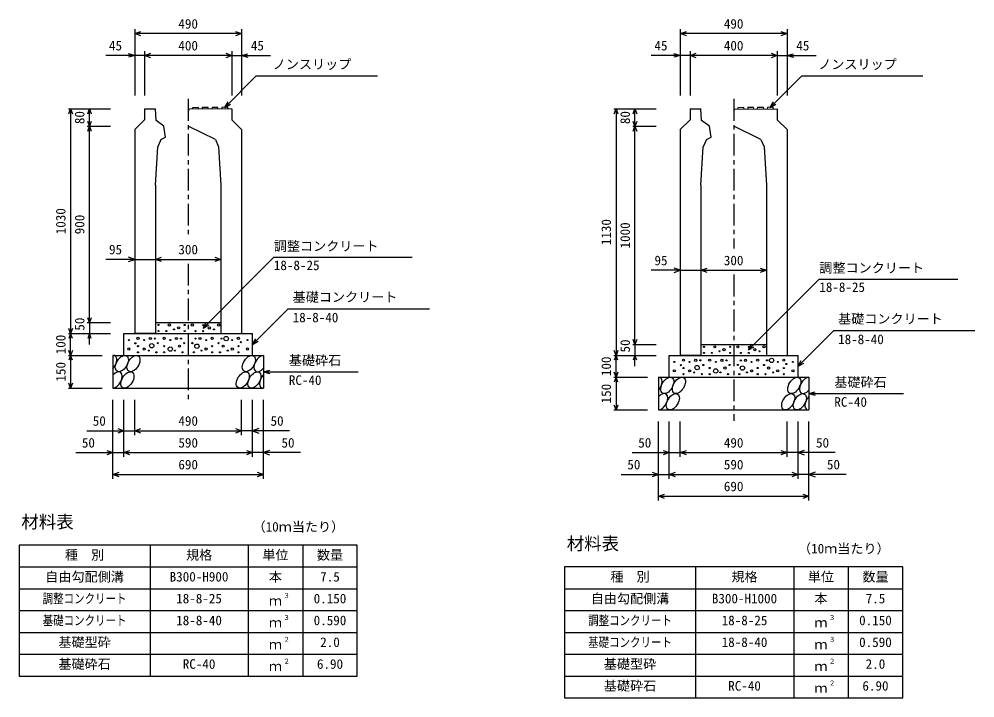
# Model space of a CAD drawing. Units: millimetres, scale not verified. Extents: x -16800 to 16800, y -5940 to 5940.
# Drawn here: x 5125 to 9506, y -3156 to -46 of the extents above; entities that cross this region are included whole.
import ezdxf
from ezdxf.enums import TextEntityAlignment as Align

# ---------------------------------------------------------------- set-up
doc = ezdxf.new("R2010")
doc.units = ezdxf.units.MM
doc.header["$LTSCALE"] = 20
doc.linetypes.add('CHAIN1', pattern=[8, 5, -1, 1, -1])
for name, color, linetype, lineweight in [('0-0_DIM', 7, 'Continuous', 25), ('0-2_HATCH', 6, 'Continuous', 25), ('0-3_HYO', 3, 'Continuous', 25), ('0-4_HYO2', 4, 'Continuous', 25), ('0-5_OUTLINE', 3, 'Continuous', 25), ('0-6_TXT', 7, 'Continuous', 25)]:
    doc.layers.add(name, color=color, linetype=linetype, lineweight=lineweight)
doc.styles.add('ＭＳ ゴシック', font='')
doc.styles.get('ＭＳ ゴシック').set_extended_font_data('MS Gothic')

msp = doc.modelspace()

# ---------------------------------------------------------------- linework, layer by layer
at = {"layer": '0-0_DIM'}
for p, q in [((5654.89, -92.65), (5654.89, -396.41)), ((6144.89, -112.65), (5654.89, -112.65)), ((6144.89, -92.65), (6144.89, -396.41)), ((8154.89, -92.65), (8154.89, -396.41)), ((8644.89, -112.65), (8154.89, -112.65)), ((8644.89, -92.65), (8644.89, -396.41)), ((5654.89, -212.65), (5521.87, -212.65)), ((5654.89, -212.65), (5625.91, -204.89)), ((5654.89, -212.65), (5625.91, -220.41)), ((5699.89, -212.65), (5654.89, -212.65)), ((5699.89, -192.65), (5699.89, -396.41)), ((6099.89, -212.65), (5699.89, -212.65)), ((6099.89, -192.65), (6099.89, -396.41)), ((6099.89, -212.65), (6144.89, -212.65)), ((6144.89, -212.65), (6173.87, -204.89)), ((6144.89, -212.65), (6277.91, -212.65)), ((6144.89, -212.65), (6173.87, -220.41)), ((8154.89, -212.65), (8021.87, -212.65)), ((8154.89, -212.65), (8125.91, -204.89)), ((8154.89, -212.65), (8125.91, -220.41)), ((8199.89, -212.65), (8154.89, -212.65)), ((8199.89, -192.65), (8199.89, -396.41)), ((8599.89, -212.65), (8199.89, -212.65)), ((8599.89, -192.65), (8599.89, -396.41)), ((8599.89, -212.65), (8644.89, -212.65)), ((8644.89, -212.65), (8673.87, -204.89)), ((8644.89, -212.65), (8777.91, -212.65)), ((8644.89, -212.65), (8673.87, -220.41)), ((6067.95, -450.35), (6210.16, -308.14)), ((6767.05, -308.14), (6210.16, -308.14)), ((8567.95, -450.35), (8710.16, -308.14)), ((9267.05, -308.14), (8710.16, -308.14)), ((6067.95, -450.35), (6082.95, -424.37)), ((6067.95, -450.35), (6093.93, -435.35)), ((8567.95, -450.35), (8582.95, -424.37)), ((8567.95, -450.35), (8593.93, -435.35)), ((5350.8, -457.03), (5544.13, -457.03)), ((5360.8, -457.03), (5360.8, -1487.03)), ((5447.46, -537.03), (5447.46, -457.03)), ((7850.8, -457.03), (8044.13, -457.03)), ((7860.8, -457.03), (7860.8, -1587.03)), ((7947.46, -537.03), (7947.46, -457.03)), ((5437.46, -537.03), (5544.13, -537.03)), ((5447.46, -1437.03), (5447.46, -537.03)), ((7937.46, -537.03), (8044.13, -537.03)), ((7947.46, -1537.03), (7947.46, -537.03)), ((5655, -1147.03), (5521.98, -1147.03)), ((5655, -1147.03), (5750, -1147.03)), ((5750, -1147.03), (6050, -1147.03)), ((8155, -1197.03), (8021.98, -1197.03)), ((8155, -1197.03), (8250, -1197.03)), ((8250, -1197.03), (8550, -1197.03)), ((6358.65, -1373.38), (6195, -1537.03)), ((6358.65, -1373.38), (7005.53, -1373.38)), ((5437.46, -1437.03), (5544.13, -1437.03)), ((5447.46, -1437.03), (5447.46, -1487.03)), ((5968.01, -1462.03), (5983.01, -1436.05)), ((5350.8, -1487.03), (5544.13, -1487.03)), ((5360.8, -1587.03), (5360.8, -1487.03)), ((5447.46, -1537.03), (5447.46, -1487.03)), ((5968.01, -1462.03), (5993.99, -1447.03)), ((8858.65, -1473.38), (8695, -1637.03)), ((8858.65, -1473.38), (9505.53, -1473.38)), ((6195, -1537.03), (6210, -1511.05)), ((6195, -1537.03), (6220.98, -1522.03)), ((7937.46, -1537.03), (8044.13, -1537.03)), ((7947.46, -1537.03), (7947.46, -1587.03)), ((8468.01, -1562.03), (8483.01, -1536.05)), ((8468.01, -1562.03), (8493.99, -1547.03)), ((5350.8, -1587.03), (5505, -1587.03)), ((5360.8, -1587.03), (5360.8, -1737.03)), ((7850.8, -1587.03), (8044.13, -1587.03)), ((7860.8, -1687.03), (7860.8, -1587.03)), ((7947.46, -1637.03), (7947.46, -1587.03)), ((8695, -1637.03), (8710, -1611.05)), ((6245, -1662.03), (6273.98, -1654.27)), ((6245, -1662.03), (6678.31, -1662.03)), ((6245, -1662.03), (6273.98, -1669.79)), ((8695, -1637.03), (8720.98, -1622.03)), ((7850.8, -1687.03), (8005, -1687.03)), ((7860.8, -1687.03), (7860.8, -1837.03)), ((5350.8, -1737.03), (5505, -1737.03)), ((5555, -2152.54), (5555, -1790.2)), ((5605, -2052.54), (5605, -1790.2)), ((5655, -1952.54), (5655, -1790.2)), ((6145, -1952.54), (6145, -1790.2)), ((6195, -2052.54), (6195, -1790.2)), ((6245, -2152.54), (6245, -1790.2)), ((8745, -1762.03), (8773.98, -1754.27)), ((8745, -1762.03), (9178.31, -1762.03)), ((8745, -1762.03), (8773.98, -1769.79)), ((7850.8, -1837.03), (8005, -1837.03)), ((8055, -2252.54), (8055, -1890.2)), ((8105, -2152.54), (8105, -1890.2)), ((8155, -2052.54), (8155, -1890.2)), ((8645, -2052.54), (8645, -1890.2)), ((8695, -2152.54), (8695, -1890.2)), ((8745, -2252.54), (8745, -1890.2)), ((5435, -1932.54), (5655, -1932.54)), ((5655, -1932.54), (6145, -1932.54)), ((6365, -1932.54), (6145, -1932.54)), ((5385, -2032.54), (5605, -2032.54)), ((5605, -2032.54), (6195, -2032.54)), ((6415, -2032.54), (6195, -2032.54)), ((7935, -2032.54), (8155, -2032.54)), ((8155, -2032.54), (8645, -2032.54)), ((8865, -2032.54), (8645, -2032.54)), ((5555, -2132.54), (6245, -2132.54)), ((7885, -2132.54), (8105, -2132.54)), ((8105, -2132.54), (8695, -2132.54)), ((8915, -2132.54), (8695, -2132.54)), ((8055, -2232.54), (8745, -2232.54))]:
    msp.add_line(p, q, dxfattribs=at)
at = {"layer": '0-0_DIM', "linetype": 'CHAIN1'}
for p, q in [((5900, -411.73), (5900, -1047.03)), ((8400, -411.73), (8400, -1097.03)), ((5900, -1167.03), (5900, -1787.03)), ((8400, -1217.03), (8400, -1887.03))]:
    msp.add_line(p, q, dxfattribs=at)
at = {"layer": '0-0_DIM'}
for points in [[(5683.08, -122.91), (5654.89, -112.65), (5683.08, -102.39)], [(6116.74, -102.38), (6144.93, -112.64), (6116.74, -122.9)], [(8183.08, -122.91), (8154.89, -112.65), (8183.08, -102.39)], [(8616.74, -102.38), (8644.93, -112.64), (8616.74, -122.9)], [(5728.12, -222.91), (5699.93, -212.65), (5728.12, -202.39)], [(6071.74, -202.39), (6099.93, -212.65), (6071.74, -222.91)], [(8228.12, -222.91), (8199.93, -212.65), (8228.12, -202.39)], [(8571.74, -202.39), (8599.93, -212.65), (8571.74, -222.91)], [(5352.59, -479.58), (5360.8, -457.03), (5369.01, -479.58)], [(5439.26, -479.58), (5447.46, -457.03), (5455.67, -479.58)], [(7852.59, -479.58), (7860.8, -457.03), (7869.01, -479.58)], [(7939.26, -479.58), (7947.46, -457.03), (7955.67, -479.58)], [(5455.67, -514.48), (5447.46, -537.03), (5439.26, -514.48)], [(7955.67, -514.48), (7947.46, -537.03), (7939.26, -514.48)], [(5439.26, -559.58), (5447.46, -537.03), (5455.67, -559.58)], [(7939.26, -559.58), (7947.46, -537.03), (7955.67, -559.58)], [(5626.81, -1157.29), (5655, -1147.03), (5626.81, -1136.77)], [(5778.19, -1157.29), (5750, -1147.03), (5778.19, -1136.77)], [(5968.01, -1462.03), (6292.47, -1137.57), (6926.82, -1137.57)], [(6021.88, -1136.77), (6050.08, -1147.03), (6021.88, -1157.29)], [(8126.81, -1207.29), (8155, -1197.03), (8126.81, -1186.77)], [(8278.19, -1207.29), (8250, -1197.03), (8278.19, -1186.77)], [(8521.88, -1186.77), (8550.08, -1197.03), (8521.88, -1207.29)], [(8468.01, -1562.03), (8792.47, -1237.57), (9426.82, -1237.57)], [(5455.67, -1414.48), (5447.46, -1437.03), (5439.26, -1414.48)], [(5369.01, -1464.48), (5360.8, -1487.03), (5352.59, -1464.48)], [(5369.01, -1509.58), (5360.8, -1487.03), (5352.59, -1509.58)], [(5455.67, -1509.58), (5447.46, -1487.03), (5439.26, -1509.58)], [(7955.67, -1514.48), (7947.46, -1537.03), (7939.26, -1514.48)], [(5369.01, -1564.48), (5360.8, -1587.03), (5352.59, -1564.48)], [(7869.01, -1564.48), (7860.8, -1587.03), (7852.59, -1564.48)], [(5369.01, -1609.58), (5360.8, -1587.03), (5352.59, -1609.58)], [(7869.01, -1609.58), (7860.8, -1587.03), (7852.59, -1609.58)], [(7955.67, -1609.58), (7947.46, -1587.03), (7939.26, -1609.58)], [(7869.01, -1664.48), (7860.8, -1687.03), (7852.59, -1664.48)], [(7869.01, -1709.58), (7860.8, -1687.03), (7852.59, -1709.58)], [(5369.01, -1714.48), (5360.8, -1737.03), (5352.59, -1714.48)], [(7869.01, -1814.48), (7860.8, -1837.03), (7852.59, -1814.48)], [(5576.81, -1922.28), (5605, -1932.54), (5576.81, -1942.81)], [(5683.19, -1942.81), (5655, -1932.54), (5683.19, -1922.28)], [(6116.81, -1922.28), (6145, -1932.54), (6116.81, -1942.81)], [(6223.19, -1922.28), (6195, -1932.54), (6223.19, -1942.81)], [(5526.81, -2022.28), (5555, -2032.54), (5526.81, -2042.81)], [(5633.19, -2042.81), (5605, -2032.54), (5633.19, -2022.28)], [(6166.81, -2022.28), (6195, -2032.54), (6166.81, -2042.81)], [(6273.19, -2022.28), (6245, -2032.54), (6273.19, -2042.81)], [(8076.81, -2022.28), (8105, -2032.54), (8076.81, -2042.81)], [(8183.19, -2042.81), (8155, -2032.54), (8183.19, -2022.28)], [(8616.81, -2022.28), (8645, -2032.54), (8616.81, -2042.81)], [(8723.19, -2022.28), (8695, -2032.54), (8723.19, -2042.81)], [(5583.19, -2142.81), (5555, -2132.54), (5583.19, -2122.28)], [(6216.81, -2122.28), (6245, -2132.54), (6216.81, -2142.81)], [(8026.81, -2122.28), (8055, -2132.54), (8026.81, -2142.81)], [(8133.19, -2142.81), (8105, -2132.54), (8133.19, -2122.28)], [(8666.81, -2122.28), (8695, -2132.54), (8666.81, -2142.81)], [(8773.19, -2122.28), (8745, -2132.54), (8773.19, -2142.81)], [(8083.19, -2242.81), (8055, -2232.54), (8083.19, -2222.28)], [(8716.81, -2222.28), (8745, -2232.54), (8716.81, -2242.81)]]:
    msp.add_lwpolyline(points, dxfattribs=at)
at = {"layer": '0-2_HATCH'}
for p, q in [((5948, -458.05), (5946.45, -451.56)), ((5993, -457.6), (5991.45, -451.11)), ((6038, -457.15), (6036.45, -450.67)), ((6083, -456.7), (6081.45, -450.21)), ((8448, -458.05), (8446.45, -451.56)), ((8493, -457.6), (8491.45, -451.11)), ((8538, -457.15), (8536.45, -450.67)), ((8583, -456.7), (8581.45, -450.21))]:
    msp.add_line(p, q, dxfattribs=at)
for points in [[(5946.45, -451.56), (5919.45, -451.83), (5918, -458.35)], [(5991.45, -451.11), (5964.45, -451.38), (5963, -457.9)], [(6036.45, -450.67), (6009.45, -450.94), (6008, -457.45)], [(6081.45, -450.21), (6054.45, -450.49), (6053, -457)], [(8446.45, -451.56), (8419.45, -451.83), (8418, -458.35)], [(8491.45, -451.11), (8464.45, -451.38), (8463, -457.9)], [(8536.45, -450.67), (8509.45, -450.94), (8508, -457.45)], [(8581.45, -450.21), (8554.45, -450.49), (8553, -457)]]:
    msp.add_lwpolyline(points, dxfattribs=at)
for centre, radius in [((5763.97, -1447.72), 2.5), ((5813.88, -1447.72), 5), ((5883.97, -1447.72), 2.5), ((5919.13, -1448), 5), ((5969.04, -1448), 2.5), ((6039.13, -1448), 5), ((5763.97, -1475.73), 2.5), ((5799.86, -1475.73), 2.5), ((5834.9, -1467.85), 2.5), ((5855.93, -1460.85), 5), ((5883.97, -1475.73), 2.5), ((5933.15, -1476.01), 2.5), ((5969.04, -1476.01), 2.5), ((5997.08, -1461.13), 5), ((6018.11, -1468.14), 2.5), ((5627.79, -1516.85), 2.5), ((5657.55, -1531.77), 2.5), ((5669.97, -1508.98), 5), ((5698.01, -1516.85), 2.5), ((5726.04, -1509.85), 5), ((5732.58, -1542.86), 10), ((5747.07, -1509.85), 2.5), ((5761.09, -1530.86), 2.5), ((5789.97, -1508.98), 5), ((5818.01, -1516.85), 2.5), ((5846.04, -1509.85), 5), ((5867.07, -1509.85), 2.5), ((5881.09, -1530.86), 2.5), ((5918.91, -1530.86), 2.5), ((5932.93, -1509.85), 2.5), ((5953.96, -1509.85), 5), ((5981.99, -1516.85), 2.5), ((6010.03, -1508.98), 5), ((6038.91, -1530.86), 2.5), ((6052.93, -1509.85), 2.5), ((6073.96, -1509.85), 10), ((6101.99, -1516.85), 2.5), ((6130.03, -1508.98), 5), ((6141.37, -1526.54), 2.5), ((6171.61, -1516.85), 2.5), ((5627.79, -1558), 5), ((5669.97, -1544.87), 2.5), ((5669.97, -1572.88), 2.5), ((5698.01, -1558), 5), ((5719.03, -1565), 2.5), ((5754.08, -1572.88), 2.5), ((5789.97, -1544.87), 2.5), ((5789.97, -1572.88), 2.5), ((5818.01, -1558), 10), ((5839.03, -1565), 2.5), ((5860.06, -1544.87), 5), ((5874.08, -1572.88), 2.5), ((5925.92, -1572.88), 2.5), ((5939.94, -1544.87), 10), ((5960.97, -1565), 2.5), ((5981.99, -1558), 5), ((6010.03, -1544.87), 2.5), ((6010.03, -1572.88), 2.5), ((6045.92, -1572.88), 2.5), ((6059.94, -1544.87), 5), ((6080.97, -1565), 2.5), ((6101.99, -1558), 5), ((6130.03, -1544.87), 2.5), ((6130.03, -1572.88), 2.5), ((6171.61, -1558), 5), ((8263.97, -1547.72), 2.5), ((8263.97, -1575.73), 2.5), ((8299.86, -1575.73), 2.5), ((8313.88, -1547.72), 5), ((8334.9, -1567.85), 2.5), ((8355.93, -1560.85), 5), ((8383.97, -1547.72), 2.5), ((8383.97, -1575.73), 2.5), ((8419.13, -1548), 5), ((8433.15, -1576.01), 2.5), ((8469.04, -1548), 2.5), ((8469.04, -1576.01), 2.5), ((8497.08, -1561.13), 5), ((8518.11, -1568.14), 2.5), ((8539.13, -1548), 5), ((8127.79, -1616.85), 2.5), ((8169.97, -1608.98), 5), ((8198.01, -1616.85), 2.5), ((8226.04, -1609.85), 5), ((8247.07, -1609.85), 2.5), ((8289.97, -1608.98), 5), ((8318.01, -1616.85), 2.5), ((8346.04, -1609.85), 5), ((8367.07, -1609.85), 2.5), ((8432.93, -1609.85), 2.5), ((8453.96, -1609.85), 5), ((8481.99, -1616.85), 2.5), ((8510.03, -1608.98), 5), ((8552.93, -1609.85), 2.5), ((8573.96, -1609.85), 10), ((8601.99, -1616.85), 2.5), ((8630.03, -1608.98), 5), ((8671.61, -1616.85), 2.5), ((8127.79, -1658), 5), ((8157.55, -1631.77), 2.5), ((8169.97, -1644.87), 2.5), ((8198.01, -1658), 5), ((8219.03, -1665), 2.5), ((8232.58, -1642.86), 10), ((8261.09, -1630.86), 2.5), ((8289.97, -1644.87), 2.5), ((8318.01, -1658), 10), ((8339.03, -1665), 2.5), ((8360.06, -1644.87), 5), ((8381.09, -1630.86), 2.5), ((8418.91, -1630.86), 2.5), ((8439.94, -1644.87), 10), ((8460.97, -1665), 2.5), ((8481.99, -1658), 5), ((8510.03, -1644.87), 2.5), ((8538.91, -1630.86), 2.5), ((8559.94, -1644.87), 5), ((8580.97, -1665), 2.5), ((8601.99, -1658), 5), ((8630.03, -1644.87), 2.5), ((8641.37, -1626.54), 2.5), ((8671.61, -1658), 5), ((8169.97, -1672.88), 2.5), ((8254.08, -1672.88), 2.5), ((8289.97, -1672.88), 2.5), ((8374.08, -1672.88), 2.5), ((8425.92, -1672.88), 2.5), ((8510.03, -1672.88), 2.5), ((8545.92, -1672.88), 2.5), ((8630.03, -1672.88), 2.5)]:
    msp.add_circle(centre, radius, dxfattribs=at)
for centre, start_param, end_param in [((5542.64, -1624.55), 4.385593, 6.6745444), ((6231.14, -1624.55), 0.3357715, 4.4411806), ((5567.96, -1699.54), 3.5111464, 7.548991), ((6256.46, -1699.54), 1.2110787, 3.5658734), ((8042.64, -1724.55), 4.385593, 6.6745444), ((8731.14, -1724.55), 0.3357715, 4.4411806), ((8067.96, -1799.54), 3.5111464, 7.548991), ((8756.46, -1799.54), 1.2110787, 3.5658734)]:
    msp.add_ellipse(centre, major_axis=(21.81, 35.31), ratio=0.5792, start_param=start_param, end_param=end_param, dxfattribs=at)
for centre in [(5595.84, -1624.55), (5649.05, -1624.55), (6177.93, -1624.55), (5621.16, -1699.54), (6150.04, -1699.54), (6203.25, -1699.54), (8095.84, -1724.55), (8149.05, -1724.55), (8677.93, -1724.55), (8121.16, -1799.54), (8650.04, -1799.54), (8703.25, -1799.54)]:
    msp.add_ellipse(centre, major_axis=(21.81, 35.31), ratio=0.5792, dxfattribs=at)
at = {"layer": '0-3_HYO'}
for p, q in [((5725, -2456.49), (5725, -3056.49)), ((6175, -2456.49), (6175, -3056.49)), ((6425, -2456.49), (6425, -3056.49)), ((5125, -2556.49), (6675, -2556.49)), ((8225, -2556.49), (8225, -3156.49)), ((8675, -2556.49), (8675, -3156.49)), ((8925, -2556.49), (8925, -3156.49)), ((7625, -2656.49), (9175, -2656.49))]:
    msp.add_line(p, q, dxfattribs=at)
for points in [[(5125, -3056.49), (6675, -3056.49), (6675, -2456.49), (5125, -2456.49)], [(7625, -3156.49), (9175, -3156.49), (9175, -2556.49), (7625, -2556.49)]]:
    msp.add_lwpolyline(points, close=True, dxfattribs=at)
at = {"layer": '0-4_HYO2'}
for p, q in [((5125, -2656.49), (6675, -2656.49)), ((5125, -2756.49), (6675, -2756.49)), ((7625, -2756.49), (9175, -2756.49)), ((5125, -2856.49), (6675, -2856.49)), ((7625, -2856.49), (9175, -2856.49)), ((5125, -2956.49), (6675, -2956.49)), ((7625, -2956.49), (9175, -2956.49)), ((7625, -3056.49), (9175, -3056.49))]:
    msp.add_line(p, q, dxfattribs=at)
at = {"layer": '0-5_OUTLINE'}
for p, q in [((5700, -456.53), (5750, -457.03)), ((5700, -456.53), (5700, -507.03)), ((5900, -461.73), (5904.5, -461.73)), ((5904.5, -461.73), (5906, -458.47)), ((6100, -456.53), (5906, -458.47)), ((6100, -456.53), (6100, -507.03)), ((8200, -456.53), (8250, -457.03)), ((8200, -456.53), (8200, -507.03)), ((8400, -461.73), (8404.5, -461.73)), ((8600, -456.53), (8600, -507.03)), ((5655, -552.03), (5700, -507.03)), ((6145, -552.03), (6100, -507.03)), ((8155, -552.03), (8200, -507.03)), ((8645, -552.03), (8600, -507.03)), ((5655, -552.03), (5655, -1487.03)), ((5796.48, -586.89), (5789, -537.03)), ((6024.8, -597.03), (5900, -537.03)), ((6145, -552.03), (6145, -1487.03)), ((8155, -552.03), (8155, -1587.03)), ((8296.48, -586.89), (8289, -537.03)), ((8524.8, -597.03), (8400, -537.03)), ((8645, -552.03), (8645, -1587.03)), ((5775.14, -597.16), (5760.5, -632.03)), ((5775.14, -597.16), (5796.48, -586.89)), ((6024.8, -597.03), (6039.5, -632.03)), ((8275.14, -597.16), (8260.5, -632.03)), ((8275.14, -597.16), (8296.48, -586.89)), ((8524.8, -597.03), (8539.5, -632.03)), ((5750, -807.03), (5760.5, -632.03)), ((6039.5, -632.03), (6050, -807.03)), ((8250, -807.03), (8260.5, -632.03)), ((8539.5, -632.03), (8550, -807.03)), ((5750, -807.03), (5750, -1487.03)), ((6050, -807.03), (6050, -1487.03)), ((8250, -807.03), (8250, -1587.03)), ((8550, -807.03), (8550, -1587.03)), ((5750, -1437.03), (6050, -1437.03)), ((5605, -1487.03), (6195, -1487.03)), ((5605, -1587.03), (5605, -1487.03)), ((5750, -1487.03), (5655, -1487.03)), ((6050, -1487.03), (6145, -1487.03)), ((6195, -1587.03), (6195, -1487.03)), ((8250, -1537.03), (8550, -1537.03)), ((5555, -1587.03), (6245, -1587.03)), ((5555, -1587.03), (5555, -1737.03)), ((6245, -1587.03), (6245, -1737.03)), ((8105, -1587.03), (8695, -1587.03)), ((8105, -1687.03), (8105, -1587.03)), ((8250, -1587.03), (8155, -1587.03)), ((8550, -1587.03), (8645, -1587.03)), ((8695, -1687.03), (8695, -1587.03)), ((8055, -1687.03), (8745, -1687.03)), ((8055, -1687.03), (8055, -1837.03)), ((8745, -1687.03), (8745, -1837.03)), ((5555, -1737.03), (6245, -1737.03)), ((8055, -1837.03), (8745, -1837.03))]:
    msp.add_line(p, q, dxfattribs=at)
for points in [[(5789, -537.03), (5753, -509.9), (5750, -457.03)], [(8289, -537.03), (8253, -509.9), (8250, -457.03)], [(8404.5, -461.73), (8406, -458.47), (8600, -456.53)]]:
    msp.add_lwpolyline(points, dxfattribs=at)

# ---------------------------------------------------------------- texts
at = {"layer": '0-0_DIM', "style": 'ＭＳ ゴシック'}
for s, p in [('490', (5854.89, -102.65)), ('490', (8354.89, -102.65)), ('45', (5536.87, -202.65)), ('400', (5854.89, -202.65)), ('45', (6187.07, -202.65)), ('45', (8036.87, -202.65)), ('400', (8354.89, -202.65)), ('45', (8687.07, -202.65)), ('ノンスリップ', (6287.47, -287.96)), ('ノンスリップ', (8787.47, -287.96)), ('95', (5536.98, -1137.03)), ('300', (5855, -1137.03)), ('調整コンクリート', (6292.47, -1121.14)), ('95', (8036.98, -1187.03)), ('300', (8355, -1187.03)), ('18-8-25', (6292.47, -1209.42)), ('調整コンクリート', (8792.47, -1221.14)), ('18-8-25', (8792.47, -1309.42)), ('基礎コンクリート', (6378.65, -1354.64)), ('18-8-40', (6378.65, -1448.46)), ('基礎コンクリート', (8878.65, -1454.64)), ('18-8-40', (8878.65, -1548.46)), ('基礎砕石', (6361.32, -1644.86)), ('RC-40', (6361.32, -1735.55)), ('基礎砕石', (8861.32, -1744.86)), ('RC-40', (8861.32, -1835.55)), ('50', (5462.56, -1922.54)), ('490', (5855, -1922.54)), ('50', (6277.44, -1922.54)), ('50', (5412.56, -2022.54)), ('590', (5855, -2022.54)), ('50', (6327.44, -2022.54)), ('50', (7962.56, -2022.54)), ('490', (8355, -2022.54)), ('50', (8777.44, -2022.54)), ('690', (5855, -2122.54)), ('50', (7912.56, -2122.54)), ('590', (8355, -2122.54)), ('50', (8827.44, -2122.54)), ('690', (8355, -2222.54))]:
    msp.add_text(s, height=43.99, dxfattribs=at).set_placement(p, align=Align.BOTTOM_LEFT)
for s, p in [('80', (5437.46, -527.28)), ('80', (7937.46, -527.28)), ('1030', (5350.8, -1032.03)), ('900', (5437.46, -1032.03)), ('1130', (7850.8, -1082.03)), ('1000', (7937.46, -1097.03)), ('50', (5437.46, -1473.7)), ('100', (5350.8, -1582.03)), ('50', (7937.46, -1573.7)), ('150', (5350.8, -1707.03)), ('100', (7850.8, -1682.03)), ('150', (7850.8, -1807.03))]:
    msp.add_text(s, height=43.99, rotation=90, dxfattribs=at).set_placement(p, align=Align.BOTTOM_LEFT)
at = {"layer": '0-6_TXT', "style": 'ＭＳ ゴシック'}
for s, height, p in [('材料表', 58.65, (5135, -2396.49)), ('（10ｍ当たり）', 43.99, (6195, -2407.49)), ('材料表', 58.65, (7635, -2496.49)), ('（10ｍ当たり）', 43.99, (8695, -2507.49)), ('種\u3000別', 43.99, (5335, -2536.49)), ('規格', 43.99, (5890, -2536.49)), ('単位', 43.99, (6240, -2536.49)), ('数量', 43.99, (6490, -2536.49)), ('自由勾配側溝', 43.99, (5245, -2636.49)), ('B300-H900', 43.99, (5815, -2636.49)), ('本', 43.99, (6270, -2636.49)), ('7.5', 43.99, (6505, -2636.49)), ('種\u3000別', 43.99, (7835, -2636.49)), ('規格', 43.99, (8390, -2636.49)), ('単位', 43.99, (8740, -2636.49)), ('数量', 43.99, (8990, -2636.49)), ('18-8-25', 43.99, (5845, -2736.49)), ('ｍ', 43.99, (6270, -2746.49)), ('３', 21.99, (6335.54, -2706.12)), ('0.150', 43.99, (6475, -2736.49)), ('自由勾配側溝', 43.99, (7745, -2736.49)), ('B300-H1000', 43.99, (8300, -2736.49)), ('本', 43.99, (8770, -2736.49)), ('7.5', 43.99, (9005, -2736.49)), ('18-8-40', 43.99, (5845, -2836.49)), ('ｍ', 43.99, (6270, -2846.49)), ('３', 21.99, (6335.54, -2806.12)), ('0.590', 43.99, (6475, -2836.49)), ('18-8-25', 43.99, (8345, -2836.49)), ('ｍ', 43.99, (8770, -2846.49)), ('３', 21.99, (8835.54, -2806.12)), ('0.150', 43.99, (8975, -2836.49)), ('基礎型砕', 43.99, (5305, -2936.49)), ('２', 21.99, (6335.54, -2906.12)), ('2.0', 43.99, (6505, -2936.49)), ('18-8-40', 43.99, (8345, -2936.49)), ('３', 21.99, (8835.54, -2906.12)), ('0.590', 43.99, (8975, -2936.49)), ('ｍ', 43.99, (6270, -2946.49)), ('ｍ', 43.99, (8770, -2946.49)), ('基礎砕石', 43.99, (5305, -3036.49)), ('RC-40', 43.99, (5875, -3036.49)), ('２', 21.99, (6335.54, -3006.12)), ('基礎型砕', 43.99, (7805, -3036.49)), ('２', 21.99, (8835.54, -3006.12)), ('ｍ', 43.99, (6270, -3046.49)), ('6.90', 43.99, (6490, -3036.49)), ('ｍ', 43.99, (8770, -3046.49)), ('2.0', 43.99, (9005, -3036.49)), ('基礎砕石', 43.99, (7805, -3136.49)), ('RC-40', 43.99, (8375, -3136.49)), ('ｍ', 43.99, (8770, -3146.49)), ('２', 21.99, (8835.54, -3106.12)), ('6.90', 43.99, (8990, -3136.49))]:
    msp.add_text(s, height=height, dxfattribs=at).set_placement(p, align=Align.BOTTOM_LEFT)
at = {"layer": '0-6_TXT', "style": 'ＭＳ ゴシック', "width": 0.8}
for s, p in [('調整コンクリート', (5233, -2736.49)), ('基礎コンクリート', (5233, -2836.49)), ('調整コンクリート', (7733, -2836.49)), ('基礎コンクリート', (7733, -2936.49))]:
    msp.add_text(s, height=43.99, dxfattribs=at).set_placement(p, align=Align.BOTTOM_LEFT)

doc.saveas('drawing.dxf')
